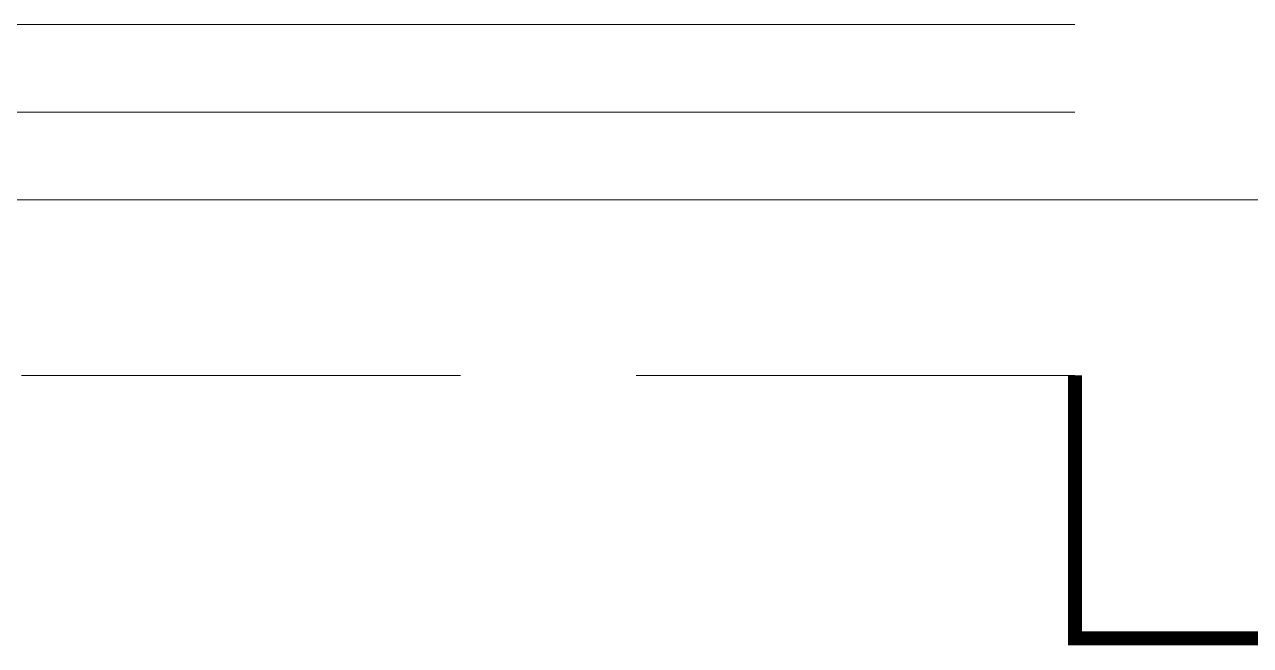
# Model space of a CAD drawing. Extents: x -518115 to 1124316, y -209821 to 1628073.
# Drawn here: x 860668 to 861367, y 517986 to 518340 of the extents above; entities that cross this region are included whole.
import ezdxf

# ---------------------------------------------------------------- set-up
doc = ezdxf.new("R2010")
doc.units = 0
doc.header["$LTSCALE"] = 1000
doc.header["$MEASUREMENT"] = 0
doc.linetypes.add('DASH', pattern=[0.35, 0.25, -0.1])
doc.linetypes.add('DOTE', pattern=[2.42, 2, -0.2, 0.02, -0.2])
for name, color, linetype, lineweight in [('DOTE', 19, 'DOTE', 9), ('平面-栏杆', 135, 'Continuous', 15), ('平面-看线', 45, 'Continuous', 15)]:
    doc.layers.add(name, color=color, linetype=linetype, lineweight=lineweight)

# ---------------------------------------------------------------- blocks, each defined once
blk = doc.blocks.new('GDGDGDSDA')
at = {"layer": 'DOTE', "linetype": 'DOTE', "ltscale": 0.3}
blk.add_line((471334.82, 361558.33), (417334.82, 361558.33), dxfattribs=at)

msp = doc.modelspace()

# ---------------------------------------------------------------- linework, layer by layer
at = {"color": 30, "const_width": 8}
msp.add_lwpolyline([(861266.58, 518140.45), (861266.58, 517990.45), (861566.58, 517990.45), (861566.58, 518140.45)], dxfattribs=at)
at = {"layer": '平面-栏杆'}
for points in [[(861266.58, 518290.45), (856616.58, 518290.45)], [(861266.58, 518240.45), (856616.58, 518240.45)]]:
    msp.add_lwpolyline(points, dxfattribs=at)
at = {"layer": '平面-看线'}
msp.add_lwpolyline([(861266.58, 518340.45), (856616.58, 518340.45)], dxfattribs=at)
at = {"layer": '平面-看线', "linetype": 'DASH'}
msp.add_lwpolyline([(861266.58, 518140.45), (856616.58, 518140.45)], dxfattribs=at)

# ---------------------------------------------------------------- block references
msp.add_blockref('GDGDGDSDA', (408581.76, 156682.12))

doc.saveas('drawing.dxf')
